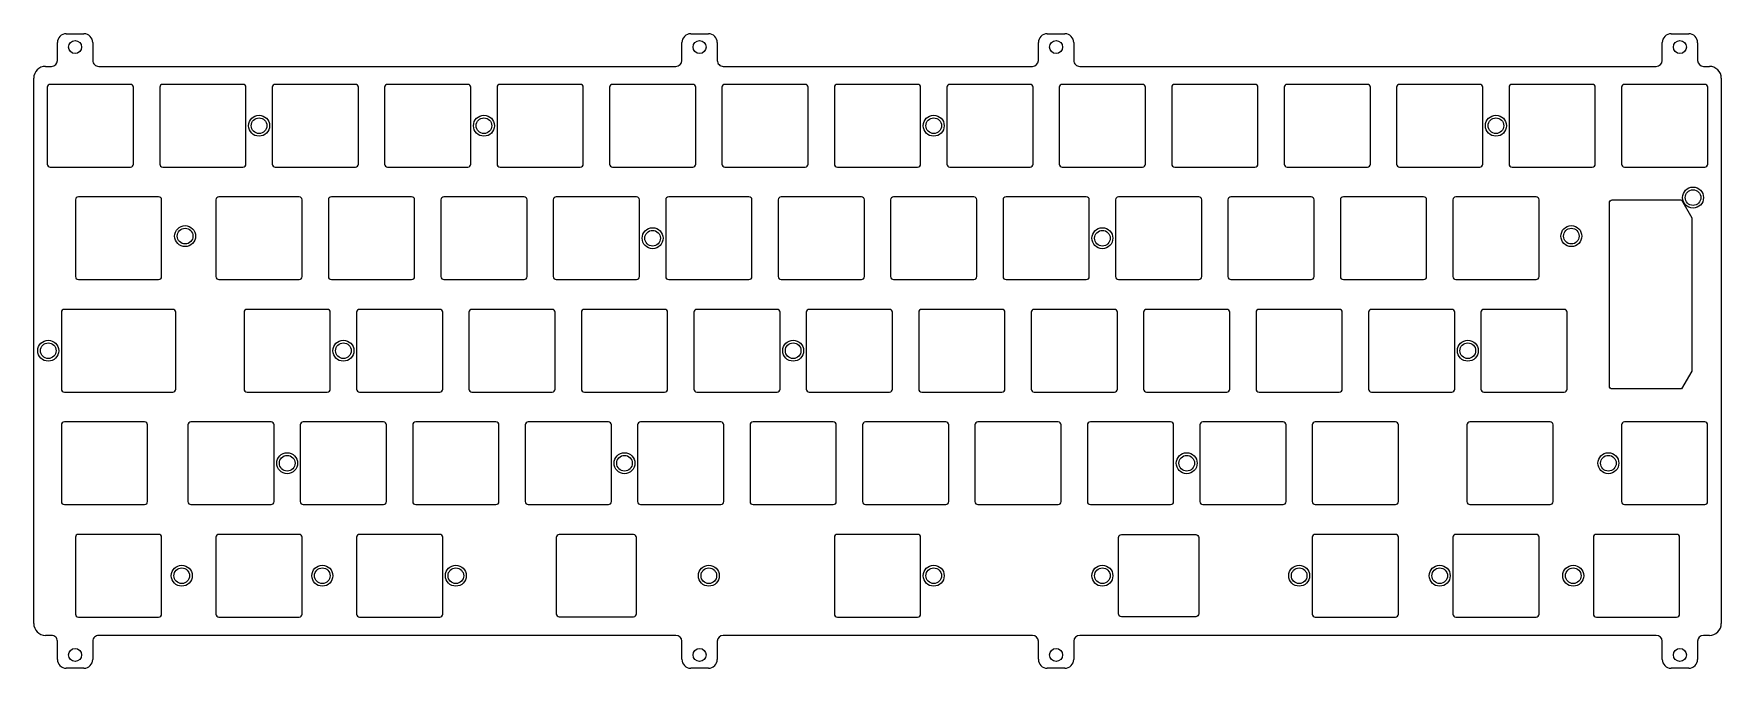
# Model space of a CAD drawing. Header units: millimetres. Extents: x -10 to 276, y -92 to 16.
import ezdxf

# ---------------------------------------------------------------- set-up
doc = ezdxf.new("R2010")
doc.units = ezdxf.units.MM
doc.layers.get('0').update_dxf_attribs({"linetype": 'CONTINUOUS'})
doc.layers.add('BLACK', color=7, linetype='CONTINUOUS')

msp = doc.modelspace()

# ---------------------------------------------------------------- linework, layer by layer
for points in [[(240.35, 6.5), (240.35, -6.5, 0.4142123908), (240.85, -7), (254.45, -7, 0.4142135624), (254.95, -6.5), (254.95, 6.5, 0.4142135624), (254.45, 7), (240.85, 7, 0.4142123908)], [(259.4, 6.5), (259.4, -6.5, 0.4142123908), (259.9, -7), (273.5, -7, 0.4142135624), (274, -6.5), (274, 6.5, 0.4142135624), (273.5, 7), (259.9, 7, 0.4142123908)], [(257.34375, -44.075), (257.34375, -13.075, -0.4142135624), (257.84375, -12.575), (269.56175, -12.575), (271.29375, -15.575), (271.29375, -41.575), (269.56175, -44.575), (257.84375, -44.575, -0.4142123908)], [(235.59375, -31.6), (235.59375, -44.6, 0.4142123908), (236.09375, -45.1), (249.69375, -45.1, 0.4142135624), (250.19375, -44.6), (250.19375, -31.6, 0.4142135624), (249.69375, -31.1), (236.09375, -31.1, 0.4142123908)], [(-4.91875, -50.65), (-4.91875, -63.65, 0.4142123908), (-4.41875, -64.15), (9.18125, -64.15, 0.4142135624), (9.68125, -63.65), (9.68125, -50.65, 0.4142135624), (9.18125, -50.15), (-4.41875, -50.15, 0.4142123908)], [(16.5125, -50.65), (16.5125, -63.65, 0.4142123908), (17.0125, -64.15), (30.6125, -64.15, 0.4142135624), (31.1125, -63.65), (31.1125, -50.65, 0.4142135624), (30.6125, -50.15), (17.0125, -50.15, 0.4142123908)], [(11.5625, -83.2, 0.4142135624), (12.0625, -82.7), (12.0625, -69.7, 0.4142135624), (11.5625, -69.2), (-2.0375, -69.2, 0.4142123908), (-2.5375, -69.7), (-2.5375, -82.7, 0.4142123908), (-2.0375, -83.2)], [(-2.0375, -69.2, 0.4142123908), (-2.5375, -69.7), (-2.5375, -82.7, 0.4142123908), (-2.0375, -83.2), (11.5625, -83.2, 0.4142135624), (12.0625, -82.7), (12.0625, -69.7, 0.4142135624), (11.5625, -69.2)], [(21.775, -69.2, 0.4142123908), (21.275, -69.7), (21.275, -82.7, 0.4142123908), (21.775, -83.2), (35.375, -83.2, 0.4142135624), (35.875, -82.7), (35.875, -69.7, 0.4142135624), (35.375, -69.2)], [(21.775, -83.2), (35.375, -83.2, 0.4142135624), (35.875, -82.7), (35.875, -69.7, 0.4142135624), (35.375, -69.2), (21.775, -69.2, 0.4142123908), (21.275, -69.7), (21.275, -82.7, 0.4142123908)], [(59.1875, -69.2), (45.5875, -69.2, 0.4142123908), (45.0875, -69.7), (45.0875, -82.7, 0.4142123908), (45.5875, -83.2), (59.1875, -83.2, 0.4142135624), (59.6875, -82.7), (59.6875, -69.7, 0.4142135624)], [(45.0875, -82.7, 0.4142123908), (45.5875, -83.2), (59.1875, -83.2, 0.4142135624), (59.6875, -82.7), (59.6875, -69.7, 0.4142135624), (59.1875, -69.2), (45.5875, -69.2, 0.4142123908), (45.0875, -69.7)], [(92.0184, -83.15, 0.4142123908), (92.5184, -82.65), (92.5184, -69.75, 0.4142123908), (92.0184, -69.25), (79.4184, -69.25, 0.4142123908), (78.9184, -69.75), (78.9184, -82.65, 0.4142123908), (79.4184, -83.15)], [(92.0184, -83.15, 0.4142123908), (92.5184, -82.65), (92.5184, -69.75, 0.4142123908), (92.0184, -69.25), (79.4184, -69.25, 0.4142123908), (78.9184, -69.75), (78.9184, -82.65, 0.4142123908), (79.4184, -83.15)], [(126.55, -83.2), (140.15, -83.2, 0.4142135624), (140.65, -82.7), (140.65, -69.7, 0.4142135624), (140.15, -69.2), (126.55, -69.2, 0.4142123908), (126.05, -69.7), (126.05, -82.7, 0.4142123908)], [(126.05, -69.7), (126.05, -82.7, 0.4142123908), (126.55, -83.2), (140.15, -83.2, 0.4142135624), (140.65, -82.7), (140.65, -69.7, 0.4142135624), (140.15, -69.2), (126.55, -69.2, 0.4142123908)], [(187.775, -69.75), (187.775, -82.65, -0.4142135624), (187.275, -83.15), (174.675, -83.15, -0.4142135624), (174.175, -82.65), (174.175, -69.75, -0.4142135624), (174.675, -69.25), (187.275, -69.25, -0.4142135624)], [(187.275, -83.15), (174.675, -83.15, -0.4142135624), (174.175, -82.65), (174.175, -69.75, -0.4142135624), (174.675, -69.25), (187.275, -69.25, -0.4142135624), (187.775, -69.75), (187.775, -82.65, -0.4142135624)], [(207.0125, -69.7), (207.0125, -82.7, 0.4142123908), (207.5125, -83.2), (221.1125, -83.2, 0.4142135624), (221.6125, -82.7), (221.6125, -69.7, 0.4142135624), (221.1125, -69.2), (207.5125, -69.2, 0.4142123908)], [(207.0125, -69.7), (207.0125, -82.7, 0.4142123908), (207.5125, -83.2), (221.1125, -83.2, 0.4142135624), (221.6125, -82.7), (221.6125, -69.7, 0.4142135624), (221.1125, -69.2), (207.5125, -69.2, 0.4142123908)], [(245.425, -82.7), (245.425, -69.7, 0.4142135624), (244.925, -69.2), (231.325, -69.2, 0.4142123908), (230.825, -69.7), (230.825, -82.7, 0.4142123908), (231.325, -83.2), (244.925, -83.2, 0.4142135624)], [(245.425, -82.7), (245.425, -69.7, 0.4142135624), (244.925, -69.2), (231.325, -69.2, 0.4142123908), (230.825, -69.7), (230.825, -82.7, 0.4142123908), (231.325, -83.2), (244.925, -83.2, 0.4142135624)], [(269.2375, -82.7), (269.2375, -69.7, 0.4142135624), (268.7375, -69.2), (255.1375, -69.2, 0.4142123908), (254.6375, -69.7), (254.6375, -82.7, 0.4142123908), (255.1375, -83.2), (268.7375, -83.2, 0.4142135624)], [(269.2375, -69.7, 0.4142135624), (268.7375, -69.2), (255.1375, -69.2, 0.4142123908), (254.6375, -69.7), (254.6375, -82.7, 0.4142123908), (255.1375, -83.2), (268.7375, -83.2, 0.4142135624), (269.2375, -82.7)]]:
    msp.add_lwpolyline(points, format="xyb", close=True)
for centre, radius in [((238.125, 0), 1.775), ((238.125, 0), 1.325), ((271.51875, -12.175), 1.775), ((271.51875, -12.175), 1.325), ((233.3625, -38.1), 1.775), ((233.3625, -38.1), 1.325), ((33.3375, -57.15), 1.775), ((33.3375, -57.15), 1.325), ((15.478125, -76.2), 1.775), ((15.478125, -76.2), 1.325), ((39.290625, -76.2), 1.775), ((39.290625, -76.2), 1.325), ((61.9125, -76.2), 1.775), ((61.9125, -76.2), 1.325), ((104.775, -76.2), 1.775), ((104.775, -76.2), 1.325), ((142.875, -76.2), 1.775), ((142.875, -76.2), 1.325), ((171.45, -76.2), 1.775), ((171.45, -76.2), 1.325), ((204.7875, -76.2), 1.775), ((204.7875, -76.2), 1.325), ((228.6, -76.2), 1.775), ((228.6, -76.2), 1.325), ((251.221875, -76.2), 1.775), ((251.221875, -76.2), 1.325)]:
    msp.add_circle(centre, radius)
at = {"layer": 'BLACK', "linetype": 'Continuous'}
for p, q in [((-4.093825, 15.566195), (-1.093827, 15.566195)), ((101.707112, 15.566195), (104.707128, 15.566195)), ((162.107112, 15.566195), (165.107128, 15.566195)), ((267.799136, 15.566195), (270.792428, 15.566195)), ((-5.593826, 11.049025), (-5.593826, 14.066194)), ((0.406174, 14.066194), (0.406174, 11.049028)), ((100.207112, 11.04903), (100.207112, 14.06623)), ((106.207112, 14.066195), (106.207112, 11.04903)), ((160.607112, 11.04903), (160.607112, 14.06623)), ((166.607112, 14.066195), (166.607112, 11.04903)), ((266.292449, 11.04903), (266.292449, 14.06623)), ((272.292449, 14.054641), (272.292449, 11.041819)), ((-7.600312, 10.049025), (-6.593824, 10.049025)), ((1.406177, 10.049025), (99.207112, 10.049025)), ((106.207123, 11.04903), (106.207112, 11.04903)), ((107.207128, 10.049025), (159.607112, 10.049025)), ((166.607123, 11.04903), (166.607112, 11.04903)), ((167.607128, 10.049025), (265.297905, 10.049025)), ((273.292428, 10.049025), (274.299728, 10.049025)), ((-9.600314, -84.297572), (-9.600314, 8.049023)), ((-7.3, 6.499999), (-7.3, -6.499999)), ((6.8, 7), (-6.799999, 7)), ((7.3, -6.5), (7.3, 6.5)), ((11.75, 6.5), (11.75, -6.5)), ((25.85, 7), (12.25, 7)), ((26.35, -6.5), (26.35, 6.5)), ((30.8, 6.5), (30.8, -6.5)), ((44.9, 7), (31.3, 7)), ((45.4, -6.5), (45.4, 6.5)), ((49.85, 6.5), (49.85, -6.5)), ((63.95, 7), (50.35, 7)), ((64.45, -6.5), (64.45, 6.5)), ((68.9, 6.5), (68.9, -6.5)), ((83, 7), (69.4, 7)), ((83.5, -6.5), (83.5, 6.5)), ((87.95, 6.5), (87.95, -6.5)), ((102.05, 7), (88.45, 7)), ((102.55, -6.5), (102.55, 6.5)), ((107, 6.5), (107, -6.5)), ((121.1, 7), (107.5, 7)), ((121.6, -6.5), (121.6, 6.5)), ((126.05, 6.5), (126.05, -6.5)), ((140.15, 7), (126.55, 7)), ((140.65, -6.5), (140.65, 6.5)), ((145.1, 6.5), (145.1, -6.5)), ((159.2, 7), (145.6, 7)), ((159.7, -6.5), (159.7, 6.5)), ((164.15, 6.5), (164.15, -6.5)), ((178.25, 7), (164.65, 7)), ((178.75, -6.5), (178.75, 6.5)), ((183.2, 6.5), (183.2, -6.5)), ((197.3, 7), (183.7, 7)), ((197.8, -6.5), (197.8, 6.5)), ((202.25, 6.5), (202.25, -6.5)), ((216.35, 7), (202.75, 7)), ((216.85, -6.5), (216.85, 6.5)), ((221.3, 6.5), (221.3, -6.5)), ((235.4, 7), (221.8, 7)), ((235.9, -6.5), (235.9, 6.5)), ((276.299692, 8.049025), (276.299692, -84.29747)), ((-6.799999, -7), (6.8, -7)), ((12.25, -7), (25.85, -7)), ((31.3, -7), (44.9, -7)), ((50.35, -7), (63.95, -7)), ((69.4, -7), (83, -7)), ((88.45, -7), (102.05, -7)), ((107.5, -7), (121.1, -7)), ((126.55, -7), (140.15, -7)), ((145.6, -7), (159.2, -7)), ((164.65, -7), (178.25, -7)), ((183.7, -7), (197.3, -7)), ((202.75, -7), (216.35, -7)), ((221.8, -7), (235.4, -7)), ((-2.5375, -12.550001), (-2.5375, -25.549999)), ((11.5625, -12.05), (-2.037499, -12.05)), ((12.0625, -25.55), (12.0625, -12.55)), ((12.0625, -25.55), (12.0625, -12.55)), ((21.275, -12.55), (21.275, -25.55)), ((35.375, -12.05), (21.775, -12.05)), ((35.875, -25.55), (35.875, -12.55)), ((40.325, -12.55), (40.325, -25.55)), ((54.425, -12.05), (40.825, -12.05)), ((54.925, -25.55), (54.925, -12.55)), ((59.375, -12.55), (59.375, -25.55)), ((73.475, -12.05), (59.875, -12.05)), ((73.975, -25.55), (73.975, -12.55)), ((78.425, -12.55), (78.425, -25.55)), ((92.525, -12.05), (78.925, -12.05)), ((93.025, -25.55), (93.025, -12.55)), ((97.475, -12.55), (97.475, -25.55)), ((111.575, -12.05), (97.975, -12.05)), ((112.075, -25.55), (112.075, -12.55)), ((116.525, -12.55), (116.525, -25.55)), ((130.625, -12.05), (117.025, -12.05)), ((131.125, -25.55), (131.125, -12.55)), ((135.575, -12.55), (135.575, -25.55)), ((149.675, -12.05), (136.075, -12.05)), ((150.175, -25.55), (150.175, -12.55)), ((154.625, -12.55), (154.625, -25.55)), ((168.725, -12.05), (155.125, -12.05)), ((169.225, -25.55), (169.225, -12.55)), ((173.675, -12.55), (173.675, -25.55)), ((187.775, -12.05), (174.175, -12.05)), ((188.275, -25.55), (188.275, -12.55)), ((192.725, -12.55), (192.725, -25.55)), ((206.825, -12.05), (193.225, -12.05)), ((207.325, -25.55), (207.325, -12.55)), ((211.775, -12.55), (211.775, -25.55)), ((225.875, -12.05), (212.275, -12.05)), ((226.375, -25.55), (226.375, -12.55)), ((230.825, -12.55), (230.825, -25.55)), ((244.925, -12.05), (231.325, -12.05)), ((245.425, -25.55), (245.425, -12.55)), ((-2.037499, -26.05), (11.5625, -26.05)), ((21.775, -26.05), (35.375, -26.05)), ((40.825, -26.05), (54.425, -26.05)), ((59.875, -26.05), (73.475, -26.05)), ((78.925, -26.05), (92.525, -26.05)), ((97.975, -26.05), (111.575, -26.05)), ((117.025, -26.05), (130.625, -26.05)), ((136.075, -26.05), (149.675, -26.05)), ((155.125, -26.05), (168.725, -26.05)), ((174.175, -26.05), (187.775, -26.05)), ((193.225, -26.05), (206.825, -26.05)), ((212.275, -26.05), (225.875, -26.05)), ((231.325, -26.05), (244.925, -26.05)), ((13.9436, -31.1), (-4.418753, -31.1)), ((40.1375, -31.1), (26.5375, -31.1)), ((59.1875, -31.1), (45.5875, -31.1)), ((78.2375, -31.1), (64.6375, -31.1)), ((97.2875, -31.1), (83.6875, -31.1)), ((116.3375, -31.1), (102.7375, -31.1)), ((135.3875, -31.1), (121.7875, -31.1)), ((154.4375, -31.1), (140.8375, -31.1)), ((173.4875, -31.1), (159.8875, -31.1)), ((192.5375, -31.1), (178.9375, -31.1)), ((211.5875, -31.1), (197.9875, -31.1)), ((230.6375, -31.1), (217.0375, -31.1)), ((-4.918754, -31.600001), (-4.918754, -44.599999)), ((14.44375, -44.6), (14.44375, -31.593029)), ((26.0375, -31.6), (26.0375, -44.6)), ((40.6375, -44.6), (40.6375, -31.6)), ((45.0875, -31.6), (45.0875, -44.6)), ((59.6875, -44.6), (59.6875, -31.6)), ((64.1375, -31.6), (64.1375, -44.6)), ((78.7375, -44.6), (78.7375, -31.6)), ((83.1875, -31.6), (83.1875, -44.6)), ((97.7875, -44.6), (97.7875, -31.6)), ((102.2375, -31.6), (102.2375, -44.6)), ((116.8375, -44.6), (116.8375, -31.6)), ((121.2875, -31.6), (121.2875, -44.6)), ((135.8875, -44.6), (135.8875, -31.6)), ((140.3375, -31.6), (140.3375, -44.6)), ((154.9375, -44.6), (154.9375, -31.6)), ((159.3875, -31.6), (159.3875, -44.6)), ((173.9875, -44.6), (173.9875, -31.6)), ((178.4375, -31.6), (178.4375, -44.6)), ((193.0375, -44.6), (193.0375, -31.6)), ((197.4875, -31.6), (197.4875, -44.6)), ((212.0875, -44.6), (212.0875, -31.6)), ((216.5375, -31.6), (216.5375, -44.6)), ((231.1375, -44.6), (231.1375, -31.6)), ((-4.418753, -45.1), (13.94375, -45.1)), ((26.5375, -45.1), (40.1375, -45.1)), ((45.5875, -45.1), (59.1875, -45.1)), ((64.6375, -45.1), (78.2375, -45.1)), ((83.6875, -45.1), (97.2875, -45.1)), ((102.7375, -45.1), (116.3375, -45.1)), ((121.7875, -45.1), (135.3875, -45.1)), ((140.8375, -45.1), (154.4375, -45.1)), ((159.8875, -45.1), (173.4875, -45.1)), ((178.9375, -45.1), (192.5375, -45.1)), ((197.9875, -45.1), (211.5875, -45.1)), ((217.0375, -45.1), (230.6375, -45.1)), ((35.5625, -50.65), (35.5625, -63.65)), ((49.6625, -50.15), (36.0625, -50.15)), ((50.1625, -63.65), (50.1625, -50.65)), ((54.6125, -50.65), (54.6125, -63.65)), ((68.7125, -50.15), (55.1125, -50.15)), ((69.2125, -63.65), (69.2125, -50.65)), ((73.6625, -50.65), (73.6625, -63.65)), ((87.7625, -50.15), (74.1625, -50.15)), ((88.2625, -63.65), (88.2625, -50.65)), ((92.7125, -50.65), (92.7125, -63.65)), ((106.8125, -50.15), (93.2125, -50.15)), ((107.3125, -63.65), (107.3125, -50.65)), ((111.7625, -50.65), (111.7625, -63.65)), ((125.8625, -50.15), (112.2625, -50.15)), ((126.3625, -63.65), (126.3625, -50.65)), ((130.8125, -50.65), (130.8125, -63.65)), ((144.9125, -50.15), (131.3125, -50.15)), ((145.4125, -63.65), (145.4125, -50.65)), ((149.8625, -50.65), (149.8625, -63.65)), ((163.9625, -50.15), (150.3625, -50.15)), ((164.4625, -63.65), (164.4625, -50.65)), ((168.9125, -50.65), (168.9125, -63.65)), ((183.0125, -50.15), (169.4125, -50.15)), ((183.5125, -63.65), (183.5125, -50.65)), ((187.9625, -50.65), (187.9625, -63.65)), ((202.0625, -50.15), (188.4625, -50.15)), ((202.5625, -63.65), (202.5625, -50.65)), ((207.0125, -50.65), (207.0125, -63.65)), ((221.1125, -50.15), (207.5125, -50.15)), ((221.6125, -63.65), (221.6125, -50.65)), ((233.20625, -50.652003), (233.20625, -63.652051)), ((247.306162, -50.152051), (233.70625, -50.152051)), ((247.80625, -63.651903), (247.80625, -50.644041)), ((259.397462, -50.652003), (259.397462, -63.652003)), ((273.497462, -50.152003), (259.897462, -50.152003)), ((273.997462, -63.652003), (273.997462, -50.652003)), ((36.0625, -64.15), (49.6625, -64.15)), ((55.1125, -64.15), (68.7125, -64.15)), ((74.1625, -64.15), (87.7625, -64.15)), ((93.2125, -64.15), (106.8125, -64.15)), ((112.2625, -64.15), (125.8625, -64.15)), ((131.3125, -64.15), (144.9125, -64.15)), ((150.3625, -64.15), (163.9625, -64.15)), ((169.4125, -64.15), (183.0125, -64.15)), ((188.4625, -64.15), (202.0625, -64.15)), ((207.5125, -64.15), (221.1125, -64.15)), ((233.706262, -64.152051), (247.312407, -64.152051)), ((259.897462, -64.152003), (273.497462, -64.152003)), ((-6.593829, -86.297571), (-7.600315, -86.297571)), ((-5.593826, -90.366812), (-5.593826, -87.297574)), ((0.406174, -87.297574), (0.406174, -90.366812)), ((99.207128, -86.297571), (1.406178, -86.297571)), ((100.207112, -90.35777), (100.207112, -87.292279)), ((106.207112, -87.29757), (106.207112, -90.36677)), ((159.607128, -86.297571), (107.201298, -86.297571)), ((160.607112, -90.35777), (160.607112, -87.292279)), ((166.607112, -87.29757), (166.607112, -90.36677)), ((265.292428, -86.297571), (167.601298, -86.297571)), ((266.292449, -90.366813), (266.292449, -87.297571)), ((272.292449, -87.29757), (272.292449, -90.36677)), ((274.28388, -86.297571), (273.292449, -86.297571)), ((-1.093827, -91.866813), (-4.093825, -91.866813)), ((104.696212, -91.866813), (101.707128, -91.866813)), ((165.096212, -91.866813), (162.107128, -91.866813)), ((270.792428, -91.866813), (267.792428, -91.866813)), ((270.792428, -91.866791), (270.792428, -91.866813))]:
    msp.add_line(p, q, dxfattribs=at)
at = {"layer": 'BLACK'}
for centre, radius in [((-2.593826, 13.316195), 1.1), ((103.207112, 13.316195), 1.1), ((163.607112, 13.316195), 1.1), ((269.292449, 13.316195), 1.1), ((28.575, 0), 1.775), ((28.575, 0), 1.325), ((66.675, 0), 1.775), ((66.675, 0), 1.325), ((142.875, 0), 1.775), ((142.875, 0), 1.325), ((16.04875, -18.7), 1.775), ((250.9012, -18.7), 1.775), ((16.04875, -18.7), 1.325), ((95.25, -19.05), 1.775), ((95.25, -19.05), 1.325), ((171.45, -19.05), 1.775), ((171.45, -19.05), 1.325), ((250.9012, -18.7), 1.325), ((-7.14375, -38.1), 1.775), ((-7.14375, -38.1), 1.325), ((42.8625, -38.1), 1.775), ((42.8625, -38.1), 1.325), ((119.0625, -38.1), 1.775), ((119.0625, -38.1), 1.325), ((90.4875, -57.15), 1.775), ((90.4875, -57.15), 1.325), ((185.7375, -57.15), 1.775), ((185.7375, -57.15), 1.325), ((257.175, -57.15), 1.775), ((257.175, -57.15), 1.325), ((-2.593826, -89.616813), 1.1), ((103.207112, -89.616813), 1.1), ((163.607112, -89.616813), 1.1), ((269.292449, -89.616813), 1.1)]:
    msp.add_circle(centre, radius, dxfattribs=at)
for centre, radius, start, end in [((-4.093825, 14.066194), 1.500001, 90, 180), ((-1.09383, 14.06619), 1.500005, 0.00015279, 89.99988541), ((101.70705, 14.0663), 1.499938, 89.99763161, 180.00267391), ((104.70715, 14.0662), 1.499995, 359.99980901, 90.00084034), ((162.10705, 14.0663), 1.499938, 89.99763161, 180.00267391), ((165.10715, 14.0662), 1.499995, 359.99980901, 90.00084034), ((267.79245, 14.0662), 1.500001, 89.74461445, 179.99885409), ((270.79235, 14.0661), 1.500095, 359.56233584, 89.99702081), ((-7.600312, 8.049023), 2.000002, 90, 180), ((-6.593825, 11.049024), 0.999999, 270.0000573, 0.0000573), ((1.40615, 11.049), 0.999975, 179.99839568, 270.00154702), ((99.20705, 11.049), 1.000062, 270.00355243, 0.00171877), ((107.20715, 11.049), 0.999975, 179.99828117, 269.99873946), ((159.60705, 11.049), 1.000062, 270.00355243, 0.00171877), ((167.60715, 11.049), 0.999975, 179.99828117, 269.99873946), ((265.29245, 11.049), 0.999999, 270.31255319, 0.00171888), ((273.29245, 11.049), 0.999975, 180.41143351, 269.99873946), ((274.29975, 8.0491), 1.999925, 359.99785135, 90.00063028), ((-6.799999, 6.499999), 0.500001, 90, 180), ((6.8, 6.5), 0.5, 0, 90), ((12.25, 6.5), 0.5, 90, 180), ((25.85, 6.5), 0.5, 0, 90), ((31.3, 6.5), 0.5, 90, 180), ((44.9, 6.5), 0.5, 0, 90), ((50.35, 6.5), 0.5, 90, 180), ((63.95, 6.5), 0.5, 0, 90), ((69.4, 6.5), 0.5, 90, 180), ((83, 6.5), 0.5, 0, 90), ((88.45, 6.5), 0.5, 90, 180), ((102.05, 6.5), 0.5, 0, 90), ((107.5, 6.5), 0.5, 90, 180), ((121.1, 6.5), 0.5, 0, 90), ((126.55, 6.5), 0.5, 90, 180), ((140.15, 6.5), 0.5, 0, 90), ((145.6, 6.5), 0.5, 90, 180), ((159.2, 6.5), 0.5, 0, 90), ((164.65, 6.5), 0.5, 90, 180), ((178.25, 6.5), 0.5, 0, 90), ((183.7, 6.5), 0.5, 90, 180), ((197.3, 6.5), 0.5, 0, 90), ((202.75, 6.5), 0.5, 90, 180), ((216.35, 6.5), 0.5, 0, 90), ((221.8, 6.5), 0.5, 90, 180), ((235.4, 6.5), 0.5, 0, 90), ((-6.799999, -6.499999), 0.500001, 180, 270), ((6.8, -6.5), 0.5, 270, 0), ((12.25, -6.5), 0.5, 180, 270), ((25.85, -6.5), 0.5, 270, 0), ((31.3, -6.5), 0.5, 180, 270), ((44.9, -6.5), 0.5, 270, 0), ((50.35, -6.5), 0.5, 180, 270), ((63.95, -6.5), 0.5, 270, 0), ((69.4, -6.5), 0.5, 180, 270), ((83, -6.5), 0.5, 270, 0), ((88.45, -6.5), 0.5, 180, 270), ((102.05, -6.5), 0.5, 270, 0), ((107.5, -6.5), 0.5, 180, 270), ((121.1, -6.5), 0.5, 270, 0), ((126.55, -6.5), 0.5, 180, 270), ((140.15, -6.5), 0.5, 270, 0), ((145.6, -6.5), 0.5, 180, 270), ((159.2, -6.5), 0.5, 270, 0), ((164.65, -6.5), 0.5, 180, 270), ((178.25, -6.5), 0.5, 270, 0), ((183.7, -6.5), 0.5, 180, 270), ((197.3, -6.5), 0.5, 270, 0), ((202.75, -6.5), 0.5, 180, 270), ((216.35, -6.5), 0.5, 270, 0), ((221.8, -6.5), 0.5, 180, 270), ((235.4, -6.5), 0.5, 270, 0), ((-2.037499, -12.550001), 0.500001, 90, 180), ((11.5625, -12.55), 0.5, 0, 90), ((21.775, -12.55), 0.5, 90, 180), ((35.375, -12.55), 0.5, 0, 90), ((40.825, -12.55), 0.5, 90, 180), ((54.425, -12.55), 0.5, 0, 90), ((59.875, -12.55), 0.5, 90, 180), ((73.475, -12.55), 0.5, 0, 90), ((78.925, -12.55), 0.5, 90, 180), ((92.525, -12.55), 0.5, 0, 90), ((97.975, -12.55), 0.5, 90, 180), ((111.575, -12.55), 0.5, 0, 90), ((117.025, -12.55), 0.5, 90, 180), ((130.625, -12.55), 0.5, 0, 90), ((136.075, -12.55), 0.5, 90, 180), ((149.675, -12.55), 0.5, 0, 90), ((155.125, -12.55), 0.5, 90, 180), ((168.725, -12.55), 0.5, 0, 90), ((174.175, -12.55), 0.5, 90, 180), ((187.775, -12.55), 0.5, 0, 90), ((193.225, -12.55), 0.5, 90, 180), ((206.825, -12.55), 0.5, 0, 90), ((212.275, -12.55), 0.5, 90, 180), ((225.875, -12.55), 0.5, 0, 90), ((231.325, -12.55), 0.5, 90, 180), ((244.925, -12.55), 0.5, 0, 90), ((-2.037499, -25.549999), 0.500001, 180, 270), ((11.5625, -25.55), 0.5, 270, 0), ((21.775, -25.55), 0.5, 180, 270), ((35.375, -25.55), 0.5, 270, 0), ((40.825, -25.55), 0.5, 180, 270), ((54.425, -25.55), 0.5, 270, 0), ((59.875, -25.55), 0.5, 180, 270), ((73.475, -25.55), 0.5, 270, 0), ((78.925, -25.55), 0.5, 180, 270), ((92.525, -25.55), 0.5, 270, 0), ((97.975, -25.55), 0.5, 180, 270), ((111.575, -25.55), 0.5, 270, 0), ((117.025, -25.55), 0.5, 180, 270), ((130.625, -25.55), 0.5, 270, 0), ((136.075, -25.55), 0.5, 180, 270), ((149.675, -25.55), 0.5, 270, 0), ((155.125, -25.55), 0.5, 180, 270), ((168.725, -25.55), 0.5, 270, 0), ((174.175, -25.55), 0.5, 180, 270), ((187.775, -25.55), 0.5, 270, 0), ((193.225, -25.55), 0.5, 180, 270), ((206.825, -25.55), 0.5, 270, 0), ((212.275, -25.55), 0.5, 180, 270), ((225.875, -25.55), 0.5, 270, 0), ((231.325, -25.55), 0.5, 180, 270), ((244.925, -25.55), 0.5, 270, 0), ((-4.418753, -31.600001), 0.500001, 90, 180), ((13.9436, -31.6002), 0.5002, 0.82143334, 90), ((26.5375, -31.6), 0.5, 90, 180), ((40.1375, -31.6), 0.5, 0, 90), ((45.5875, -31.6), 0.5, 90, 180), ((59.1875, -31.6), 0.5, 0, 90), ((64.6375, -31.6), 0.5, 90, 180), ((78.2375, -31.6), 0.5, 0, 90), ((83.6875, -31.6), 0.5, 90, 180), ((97.2875, -31.6), 0.5, 0, 90), ((102.7375, -31.6), 0.5, 90, 180), ((116.3375, -31.6), 0.5, 0, 90), ((121.7875, -31.6), 0.5, 90, 180), ((135.3875, -31.6), 0.5, 0, 90), ((140.8375, -31.6), 0.5, 90, 180), ((154.4375, -31.6), 0.5, 0, 90), ((159.8875, -31.6), 0.5, 90, 180), ((173.4875, -31.6), 0.5, 0, 90), ((178.9375, -31.6), 0.5, 90, 180), ((192.5375, -31.6), 0.5, 0, 90), ((197.9875, -31.6), 0.5, 90, 180), ((211.5875, -31.6), 0.5, 0, 90), ((217.0375, -31.6), 0.5, 90, 180), ((230.6375, -31.6), 0.5, 0, 90), ((-4.418753, -44.599999), 0.500001, 180, 270), ((13.9438, -44.6), 0.49995, 269.99427042, 0), ((26.5375, -44.6), 0.5, 180, 270), ((40.1375, -44.6), 0.5, 270, 0), ((45.5875, -44.6), 0.5, 180, 270), ((59.1875, -44.6), 0.5, 270, 0), ((64.6375, -44.6), 0.5, 180, 270), ((78.2375, -44.6), 0.5, 270, 0), ((83.6875, -44.6), 0.5, 180, 270), ((97.2875, -44.6), 0.5, 270, 0), ((102.7375, -44.6), 0.5, 180, 270), ((116.3375, -44.6), 0.5, 270, 0), ((121.7875, -44.6), 0.5, 180, 270), ((135.3875, -44.6), 0.5, 270, 0), ((140.8375, -44.6), 0.5, 180, 270), ((154.4375, -44.6), 0.5, 270, 0), ((159.8875, -44.6), 0.5, 180, 270), ((173.4875, -44.6), 0.5, 270, 0), ((178.9375, -44.6), 0.5, 180, 270), ((192.5375, -44.6), 0.5, 270, 0), ((197.9875, -44.6), 0.5, 180, 270), ((211.5875, -44.6), 0.5, 270, 0), ((217.0375, -44.6), 0.5, 180, 270), ((230.6375, -44.6), 0.5, 270, 0), ((36.0625, -50.65), 0.5, 90, 180), ((49.6625, -50.65), 0.5, 0, 90), ((55.1125, -50.65), 0.5, 90, 180), ((68.7125, -50.65), 0.5, 0, 90), ((74.1625, -50.65), 0.5, 90, 180), ((87.7625, -50.65), 0.5, 0, 90), ((93.2125, -50.65), 0.5, 90, 180), ((106.8125, -50.65), 0.5, 0, 90), ((112.2625, -50.65), 0.5, 90, 180), ((125.8625, -50.65), 0.5, 0, 90), ((131.3125, -50.65), 0.5, 90, 180), ((144.9125, -50.65), 0.5, 0, 90), ((150.3625, -50.65), 0.5, 90, 180), ((163.9625, -50.65), 0.5, 0, 90), ((169.4125, -50.65), 0.5, 90, 180), ((183.0125, -50.65), 0.5, 0, 90), ((188.4625, -50.65), 0.5, 90, 180), ((202.0625, -50.65), 0.5, 0, 90), ((207.5125, -50.65), 0.5, 90, 180), ((221.1125, -50.65), 0.5, 0, 90), ((233.706162, -50.652003), 0.499912, 89.98991497, 180), ((247.306162, -50.652203), 0.500152, 0.9350487, 90), ((259.897462, -50.652003), 0.5, 90, 180), ((273.497462, -50.652003), 0.5, 0, 90), ((36.0625, -63.65), 0.5, 180, 270), ((49.6625, -63.65), 0.5, 270, 0), ((55.1125, -63.65), 0.5, 180, 270), ((68.7125, -63.65), 0.5, 270, 0), ((74.1625, -63.65), 0.5, 180, 270), ((87.7625, -63.65), 0.5, 270, 0), ((93.2125, -63.65), 0.5, 180, 270), ((106.8125, -63.65), 0.5, 270, 0), ((112.2625, -63.65), 0.5, 180, 270), ((125.8625, -63.65), 0.5, 270, 0), ((131.3125, -63.65), 0.5, 180, 270), ((144.9125, -63.65), 0.5, 270, 0), ((150.3625, -63.65), 0.5, 180, 270), ((163.9625, -63.65), 0.5, 270, 0), ((169.4125, -63.65), 0.5, 180, 270), ((183.0125, -63.65), 0.5, 270, 0), ((188.4625, -63.65), 0.5, 180, 270), ((202.0625, -63.65), 0.5, 270, 0), ((207.5125, -63.65), 0.5, 180, 270), ((221.1125, -63.65), 0.5, 270, 0), ((233.706262, -63.652103), 0.499948, 179.99404138, 270), ((247.306062, -63.651903), 0.500188, 270.7268293, 0), ((259.897462, -63.652003), 0.5, 180, 270), ((273.497462, -63.652003), 0.5, 270, 0), ((-7.600315, -84.297572), 1.999999, 180, 270), ((274.29955, -84.2975), 2.000142, 269.55111269, 0.00085938), ((-6.59383, -87.29757), 0.999999, 359.99977082, 89.9999427), ((1.40618, -87.29757), 1.000006, 90.00011459, 180.00022918), ((99.20715, -87.2976), 1.000029, 0.30487955, 90.00126047), ((107.20715, -87.2976), 1.000038, 90.33528135, 179.99828119), ((159.60715, -87.2976), 1.000029, 0.30487955, 90.00126047), ((167.60715, -87.2976), 1.000038, 90.33528135, 179.99828119), ((265.29245, -87.2976), 1.000029, 0.00166158, 90.00126047), ((273.29245, -87.2976), 1.000001, 90.00005729, 179.99828113), ((-4.09383, -90.36681), 1.500003, 180.00007639, 270.00019099), ((-1.09383, -90.36681), 1.500004, 270.00011459, 359.99992361), ((101.70715, -90.3668), 1.500013, 179.65509231, 269.99915967), ((104.70695, -90.3667), 1.500162, 269.58987651, 359.99732649), ((162.10715, -90.3668), 1.500013, 179.65509231, 269.99915967), ((165.10695, -90.3667), 1.500162, 269.58987651, 359.99732649), ((267.79235, -90.3669), 1.499913, 179.99667663, 270.00297955), ((270.79245, -90.3668), 1.499999, 269.99915966, 0.00114592)]:
    msp.add_arc(centre, radius, start, end, dxfattribs=at)

doc.saveas('drawing.dxf')
